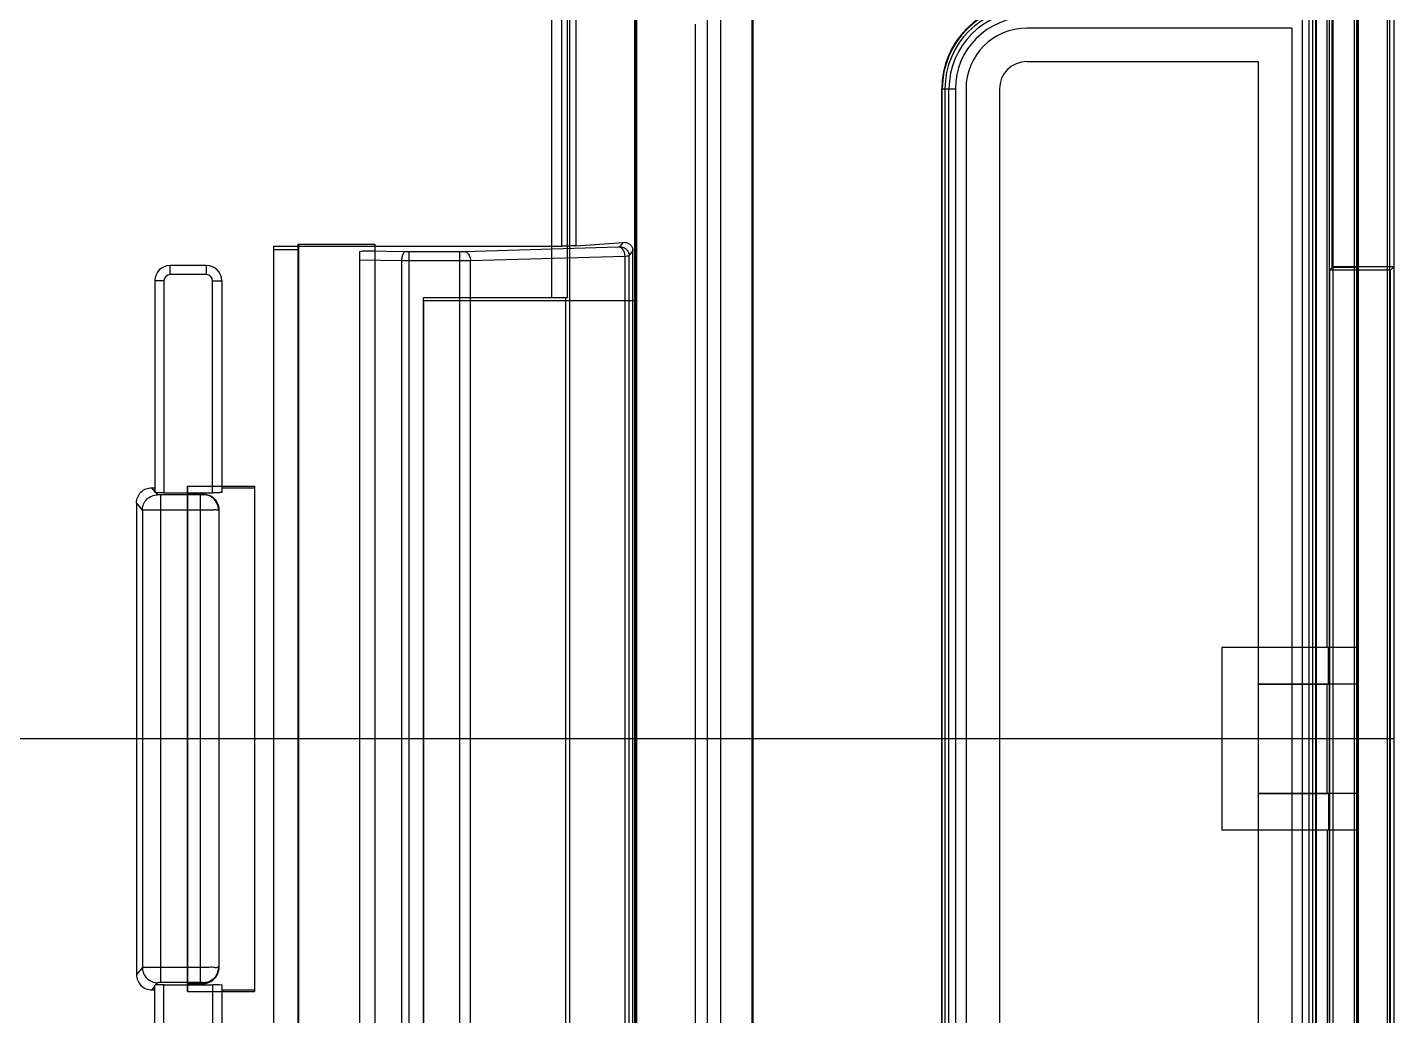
# Model space of a CAD drawing. Extents: x 114 to 332, y 121 to 329.
# Drawn here: x 171.28 to 216.17, y 151.55 to 184.03 of the extents above; entities that cross this region are included whole.
import ezdxf

# ---------------------------------------------------------------- set-up
doc = ezdxf.new("R2010")
doc.units = 0
doc.layers.get('0').update_dxf_attribs({"linetype": 'CONTINUOUS'})
doc.layers.add('08-17-1_DXF_CONTINUOUS_LIN', color=7, linetype='CONTINUOUS')

msp = doc.modelspace()

# ---------------------------------------------------------------- linework, layer by layer
at = {"color": 6, "linetype": 'CONTINUOUS'}
for p, q in [((215.969, 130.819), (215.969, 190.484)), ((216.03, 190.528), (216.03, 130.775)), ((216.17, 190.627), (216.17, 176.156)), ((214.97, 176.137), (214.97, 189.879)), ((214.87, 189.808), (214.87, 176.156)), ((214.951, 189.76), (214.951, 131.543)), ((215.012, 131.499), (215.012, 189.804)), ((191.224, 189.131), (191.224, 132.172)), ((191.261, 132.172), (191.261, 189.131)), ((191.295, 132.103), (191.295, 189.2)), ((213.986, 163.651), (213.986, 189.073)), ((214.047, 189.116), (214.047, 132.186)), ((214.15, 176.137), (214.15, 189.19)), ((214.169, 176.156), (214.169, 189.203)), ((189.094, 188.543), (189.094, 132.76)), ((189.029, 175.151), (189.029, 186.675)), ((188.835, 185.933), (188.835, 176.838)), ((189.298, 185.933), (189.298, 176.848)), ((188.518, 175.151), (188.518, 185.831)), ((195.085, 185.391), (195.085, 135.912)), ((195.12, 185.414), (195.12, 135.889)), ((194.067, 136.598), (194.067, 184.705)), ((213.381, 184.563), (213.381, 136.74)), ((213.511, 136.61), (213.511, 184.693)), ((213.601, 184.783), (213.601, 136.52)), ((213.62, 184.801), (213.62, 136.501)), ((193.22, 184.129), (193.22, 137.174)), ((193.62, 184.401), (193.62, 136.901)), ((213.171, 136.95), (213.171, 184.352)), ((212.82, 184.001), (204.12, 184.001)), ((212.82, 184.001), (212.82, 137.301)), ((204.12, 182.901), (211.72, 182.901)), ((211.72, 182.901), (211.72, 138.401)), ((201.32, 182.001), (201.769, 182.001)), ((201.32, 139.301), (201.32, 182.001)), ((201.338, 139.301), (201.338, 182.001)), ((201.428, 182.001), (201.428, 139.301)), ((201.558, 139.301), (201.558, 182.001)), ((201.769, 182.001), (201.769, 139.301)), ((202.12, 182.001), (202.12, 139.301)), ((203.22, 182.001), (203.22, 139.301)), ((180.17, 176.901), (180.17, 144.401)), ((180.17, 176.901), (182.693, 176.901)), ((182.693, 176.901), (182.693, 144.401)), ((189.298, 176.848), (190.858, 176.962)), ((190.755, 176.817), (190.858, 176.962)), ((179.37, 176.838), (179.37, 144.465)), ((179.37, 176.838), (188.835, 176.838)), ((180.17, 176.718), (179.37, 176.718)), ((182.193, 176.659), (182.193, 144.644)), ((182.427, 176.685), (182.693, 176.685)), ((182.427, 176.685), (183.728, 176.661)), ((183.831, 176.66), (185.487, 176.66)), ((183.831, 144.643), (183.831, 176.66)), ((185.487, 144.643), (185.487, 176.66)), ((185.628, 176.662), (190.695, 176.813)), ((185.839, 176.362), (190.906, 176.513)), ((190.906, 176.513), (190.906, 144.79)), ((191.055, 176.517), (191.174, 176.686)), ((191.055, 144.786), (191.055, 176.517)), ((191.174, 144.617), (191.174, 176.686)), ((175.97, 175.901), (175.97, 176.201)), ((177.17, 176.201), (175.97, 176.201)), ((177.17, 175.901), (177.17, 176.201)), ((182.193, 176.386), (183.574, 176.361)), ((183.574, 176.361), (183.574, 144.942)), ((183.831, 176.36), (185.487, 176.36)), ((185.839, 144.941), (185.839, 176.362)), ((214.169, 176.156), (214.065, 176.051)), ((216.065, 176.051), (214.065, 176.051)), ((214.065, 176.051), (214.065, 145.251)), ((214.97, 176.137), (214.15, 176.137)), ((216.17, 176.156), (214.169, 176.156)), ((216.17, 176.156), (216.065, 176.051)), ((216.065, 145.251), (216.065, 176.051)), ((175.47, 175.701), (175.47, 168.742)), ((175.77, 175.701), (175.47, 175.701)), ((175.77, 175.701), (175.77, 168.735)), ((177.17, 175.901), (175.97, 175.901)), ((177.37, 168.735), (177.37, 175.701)), ((177.37, 175.701), (177.67, 175.701)), ((177.67, 175.701), (177.67, 168.742)), ((184.293, 175.151), (189.029, 175.151)), ((184.293, 146.151), (184.293, 175.151)), ((188.965, 175.151), (188.965, 146.151)), ((175.369, 168.9), (175.47, 168.9)), ((175.47, 168.777), (175.369, 168.9)), ((176.543, 168.951), (178.743, 168.951)), ((176.543, 152.351), (176.543, 168.951)), ((177.67, 168.9), (178.743, 168.9)), ((178.743, 168.951), (178.743, 152.351)), ((174.87, 168.4), (174.87, 152.903)), ((175.061, 168.166), (174.87, 168.4)), ((175.501, 168.739), (175.561, 168.666)), ((176.97, 168.663), (175.661, 168.663)), ((175.661, 168.663), (175.661, 152.639)), ((175.77, 168.735), (177.37, 168.735)), ((176.543, 168.691), (177.07, 168.691)), ((176.97, 152.639), (176.97, 168.663)), ((177.07, 168.691), (177.07, 168.666)), ((175.061, 168.166), (175.061, 153.137)), ((176.97, 168.164), (175.661, 168.164)), ((177.57, 168.191), (177.57, 153.112)), ((214.033, 163.651), (210.52, 163.651)), ((210.52, 163.651), (210.52, 157.651)), ((214.033, 162.451), (214.033, 163.651)), ((211.72, 162.451), (214.033, 162.451)), ((213.986, 158.851), (213.986, 162.451)), ((211.72, 158.851), (214.033, 158.851)), ((214.033, 158.851), (214.033, 157.651)), ((214.033, 157.651), (210.52, 157.651)), ((213.986, 157.651), (213.986, 132.23)), ((175.061, 153.137), (174.87, 152.903)), ((176.97, 153.139), (175.661, 153.139)), ((175.501, 152.564), (175.561, 152.637)), ((176.97, 152.639), (175.661, 152.639)), ((177.07, 152.612), (177.07, 152.637)), ((175.47, 152.525), (175.369, 152.403)), ((175.369, 152.403), (175.47, 152.403)), ((175.47, 145.601), (175.47, 152.561)), ((175.77, 152.568), (177.37, 152.568)), ((175.77, 145.601), (175.77, 152.568)), ((176.543, 152.612), (177.07, 152.612)), ((176.543, 152.351), (178.743, 152.351)), ((177.37, 152.568), (177.37, 145.601)), ((177.67, 152.56), (177.67, 145.601)), ((177.67, 152.403), (178.743, 152.403))]:
    msp.add_line(p, q, dxfattribs=at)
for points in [[(177.57, 168.166), (177.543, 168.328), (177.464, 168.473)], [(177.464, 152.83), (177.543, 152.975), (177.57, 153.137)]]:
    msp.add_lwpolyline(points, dxfattribs=at)
for centre, radius, start, end in [((165.22, 191.639), 7.987, 198.9651, 341.0349), ((204.12, 182.001), 2.8, 90, 180), ((204.12, 182.001), 2.781, 90, 180), ((204.12, 182.001), 2.692, 90, 180), ((204.12, 182.001), 2.561, 90, 180), ((204.12, 182.001), 2.351, 90, 180), ((204.12, 182.001), 2, 90, 180), ((204.12, 182.001), 0.9, 90, 180), ((175.97, 175.701), 0.5, 90, 180), ((177.17, 175.701), 0.5, 0, 90), ((175.97, 175.701), 0.2, 90, 180), ((177.17, 175.701), 0.2, 0, 90)]:
    msp.add_arc(centre, radius, start, end, dxfattribs=at)
for points, knots in [([(190.858, 176.962), (190.874, 176.963), (190.906, 176.963), (190.951, 176.957), (190.993, 176.945), (191.031, 176.927), (191.067, 176.905), (191.099, 176.876), (191.128, 176.841), (191.152, 176.798), (191.17, 176.746), (191.174, 176.706), (191.174, 176.686)], [0, 0, 0, 0, 0.0489448, 0.0944334, 0.1374483, 0.1789669, 0.2201102, 0.2624915, 0.3073449, 0.3556823, 0.4102624, 0.4728289, 0.4728289, 0.4728289, 0.4728289]), ([(182.193, 176.659), (182.23, 176.667), (182.308, 176.68), (182.386, 176.685), (182.427, 176.685)], [0, 0, 0, 0, 0.113405, 0.2364841, 0.2364841, 0.2364841, 0.2364841]), ([(183.728, 176.661), (183.699, 176.66), (183.635, 176.614), (183.588, 176.502), (183.575, 176.411), (183.574, 176.361)], [0, 0, 0, 0, 0.0872158, 0.2102748, 0.3596451, 0.3596451, 0.3596451, 0.3596451]), ([(183.728, 176.661), (183.745, 176.661), (183.779, 176.66), (183.814, 176.66), (183.831, 176.66)], [0, 0, 0, 0, 0.0501477, 0.1029037, 0.1029037, 0.1029037, 0.1029037]), ([(185.487, 176.66), (185.504, 176.66), (185.537, 176.66), (185.584, 176.661), (185.614, 176.662), (185.628, 176.662)], [0, 0, 0, 0, 0.0506648, 0.0990283, 0.1406702, 0.1406702, 0.1406702, 0.1406702]), ([(185.628, 176.662), (185.665, 176.661), (185.747, 176.624), (185.82, 176.508), (185.838, 176.412), (185.839, 176.362)], [0, 0, 0, 0, 0.1124598, 0.2463156, 0.3973829, 0.3973829, 0.3973829, 0.3973829]), ([(189.298, 176.848), (189.262, 176.845), (189.172, 176.842), (189.017, 176.839), (188.899, 176.838), (188.835, 176.838)], [0, 0, 0, 0, 0.1083448, 0.270913, 0.4628274, 0.4628274, 0.4628274, 0.4628274]), ([(190.695, 176.813), (190.706, 176.813), (190.724, 176.817), (190.749, 176.809), (190.755, 176.817)], [0, 0, 0, 0, 0.03109475, 0.05947634, 0.05947634, 0.05947634, 0.05947634]), ([(190.695, 176.813), (190.733, 176.812), (190.814, 176.775), (190.887, 176.659), (190.906, 176.563), (190.906, 176.513)], [0, 0, 0, 0, 0.1124586, 0.2463143, 0.397383, 0.397383, 0.397383, 0.397383]), ([(190.755, 176.817), (190.806, 176.817), (190.912, 176.789), (191.026, 176.674), (191.055, 176.569), (191.055, 176.517)], [0, 0, 0, 0, 0.1552162, 0.3104424, 0.4656286, 0.4656286, 0.4656286, 0.4656286]), ([(190.906, 176.513), (190.932, 176.513), (190.976, 176.512), (191.024, 176.518), (191.049, 176.514), (191.055, 176.517)], [0, 0, 0, 0, 0.0780664, 0.1290466, 0.1483368, 0.1483368, 0.1483368, 0.1483368]), ([(183.574, 176.361), (183.615, 176.361), (183.701, 176.36), (183.787, 176.36), (183.831, 176.36)], [0, 0, 0, 0, 0.1244703, 0.2572497, 0.2572497, 0.2572497, 0.2572497]), ([(185.487, 176.36), (185.53, 176.36), (185.612, 176.36), (185.73, 176.361), (185.804, 176.362), (185.839, 176.362)], [0, 0, 0, 0, 0.1273443, 0.2478899, 0.3516443, 0.3516443, 0.3516443, 0.3516443]), ([(174.87, 168.4), (174.87, 168.465), (174.896, 168.596), (175.007, 168.762), (175.173, 168.874), (175.304, 168.9), (175.369, 168.9)], [0, 0, 0, 0, 0.1951368, 0.3894636, 0.5851391, 0.7801896, 0.7801896, 0.7801896, 0.7801896]), ([(175.061, 168.166), (175.061, 168.231), (175.087, 168.362), (175.198, 168.528), (175.364, 168.64), (175.496, 168.666), (175.561, 168.666)], [0, 0, 0, 0, 0.19499, 0.3900114, 0.5850402, 0.7800482, 0.7800482, 0.7800482, 0.7800482]), ([(175.77, 168.735), (175.733, 168.735), (175.666, 168.735), (175.576, 168.737), (175.523, 168.738), (175.501, 168.739)], [0, 0, 0, 0, 0.1082903, 0.2032532, 0.2688028, 0.2688028, 0.2688028, 0.2688028]), ([(175.661, 168.663), (175.648, 168.663), (175.624, 168.662), (175.593, 168.667), (175.567, 168.658), (175.561, 168.666)], [0, 0, 0, 0, 0.0378016, 0.0699977, 0.100033, 0.100033, 0.100033, 0.100033]), ([(177.07, 168.666), (177.07, 168.656), (177.034, 168.668), (177.008, 168.662), (176.982, 168.663), (176.97, 168.663)], [0, 0, 0, 0, 0.0293447, 0.0617878, 0.1000564, 0.1000564, 0.1000564, 0.1000564]), ([(177.07, 168.691), (177.135, 168.691), (177.266, 168.665), (177.432, 168.553), (177.544, 168.387), (177.57, 168.256), (177.57, 168.191)], [0, 0, 0, 0, 0.1950758, 0.3908275, 0.5852562, 0.7804791, 0.7804791, 0.7804791, 0.7804791]), ([(177.57, 168.166), (177.57, 168.231), (177.544, 168.362), (177.432, 168.529), (177.266, 168.64), (177.135, 168.666), (177.07, 168.666)], [0, 0, 0, 0, 0.1950354, 0.3900856, 0.5851571, 0.7802434, 0.7802434, 0.7802434, 0.7802434]), ([(177.67, 168.742), (177.67, 168.735), (177.622, 168.746), (177.576, 168.732), (177.476, 168.737), (177.408, 168.735), (177.37, 168.735)], [0, 0, 0, 0, 0.022855, 0.0885463, 0.1863833, 0.3002326, 0.3002326, 0.3002326, 0.3002326]), ([(175.661, 168.164), (175.585, 168.164), (175.445, 168.164), (175.261, 168.162), (175.138, 168.168), (175.077, 168.163), (175.061, 168.166)], [0, 0, 0, 0, 0.2268273, 0.4199815, 0.5507989, 0.5998906, 0.5998906, 0.5998906, 0.5998906]), ([(177.57, 168.166), (177.569, 168.151), (177.475, 168.185), (177.384, 168.153), (177.183, 168.168), (177.046, 168.164), (176.97, 168.164)], [0, 0, 0, 0, 0.0456838, 0.1757492, 0.3703854, 0.6000129, 0.6000129, 0.6000129, 0.6000129]), ([(175.661, 153.139), (175.585, 153.139), (175.445, 153.138), (175.261, 153.141), (175.138, 153.135), (175.077, 153.14), (175.061, 153.137)], [0, 0, 0, 0, 0.2268273, 0.4199815, 0.5507989, 0.5998906, 0.5998906, 0.5998906, 0.5998906]), ([(175.061, 153.137), (175.061, 153.072), (175.087, 152.94), (175.198, 152.774), (175.364, 152.663), (175.496, 152.637), (175.561, 152.637)], [0, 0, 0, 0, 0.19499, 0.3900114, 0.5850402, 0.7800482, 0.7800482, 0.7800482, 0.7800482]), ([(177.57, 153.137), (177.569, 153.152), (177.475, 153.118), (177.384, 153.15), (177.183, 153.135), (177.046, 153.139), (176.97, 153.139)], [0, 0, 0, 0, 0.0456838, 0.1757492, 0.3703854, 0.6000129, 0.6000129, 0.6000129, 0.6000129]), ([(177.57, 153.137), (177.57, 153.072), (177.544, 152.94), (177.432, 152.774), (177.266, 152.663), (177.135, 152.637), (177.07, 152.637)], [0, 0, 0, 0, 0.1950354, 0.3900856, 0.5851571, 0.7802434, 0.7802434, 0.7802434, 0.7802434]), ([(177.07, 152.612), (177.135, 152.612), (177.266, 152.638), (177.432, 152.75), (177.544, 152.916), (177.57, 153.047), (177.57, 153.112)], [0, 0, 0, 0, 0.1950758, 0.3908275, 0.5852562, 0.7804791, 0.7804791, 0.7804791, 0.7804791]), ([(174.87, 152.903), (174.87, 152.838), (174.896, 152.707), (175.007, 152.54), (175.173, 152.429), (175.304, 152.403), (175.369, 152.403)], [0, 0, 0, 0, 0.1951368, 0.3894636, 0.5851391, 0.7801896, 0.7801896, 0.7801896, 0.7801896]), ([(175.661, 152.639), (175.648, 152.639), (175.624, 152.64), (175.593, 152.636), (175.567, 152.645), (175.561, 152.637)], [0, 0, 0, 0, 0.0378016, 0.0699977, 0.100033, 0.100033, 0.100033, 0.100033]), ([(177.07, 152.637), (177.07, 152.647), (177.034, 152.634), (177.008, 152.641), (176.982, 152.639), (176.97, 152.639)], [0, 0, 0, 0, 0.0293447, 0.0617878, 0.1000564, 0.1000564, 0.1000564, 0.1000564]), ([(175.77, 152.568), (175.733, 152.568), (175.666, 152.568), (175.576, 152.566), (175.523, 152.565), (175.501, 152.564)], [0, 0, 0, 0, 0.1082903, 0.2032532, 0.2688028, 0.2688028, 0.2688028, 0.2688028]), ([(177.67, 152.56), (177.67, 152.568), (177.622, 152.556), (177.576, 152.571), (177.476, 152.566), (177.408, 152.568), (177.37, 152.568)], [0, 0, 0, 0, 0.022855, 0.0885463, 0.1863833, 0.3002326, 0.3002326, 0.3002326, 0.3002326])]:
    msp.add_open_spline(points, degree=3, knots=knots, dxfattribs=at)
for points in [[(175.501, 168.739), (175.493, 168.74), (175.478, 168.732), (175.478, 168.74)], [(175.501, 152.564), (175.493, 152.563), (175.478, 152.57), (175.478, 152.563)]]:
    msp.add_open_spline(points, degree=3, dxfattribs=at)
at = {"layer": '08-17-1_DXF_CONTINUOUS_LIN', "color": 7, "linetype": 'CONTINUOUS'}
for p, q in [((216.17, 190.627), (216.17, 130.676)), ((191.295, 190.042), (191.295, 131.261)), ((214.97, 189.879), (214.97, 131.424)), ((214.87, 189.808), (214.87, 131.495)), ((214.17, 189.204), (214.17, 132.099)), ((193.62, 184.401), (193.62, 136.901)), ((212.82, 184.001), (204.12, 184.001)), ((212.82, 184.001), (212.82, 137.301)), ((202.12, 182.001), (202.12, 139.301)), ((180.193, 176.901), (180.193, 144.401)), ((180.193, 176.901), (182.693, 176.901)), ((182.693, 176.901), (182.693, 144.401)), ((184.293, 175.051), (191.295, 175.051)), ((184.293, 175.051), (184.293, 146.251)), ((176.543, 168.951), (178.743, 168.951)), ((176.543, 168.951), (176.543, 152.351)), ((178.743, 168.951), (178.743, 152.351)), ((214.97, 163.651), (210.52, 163.651)), ((210.52, 163.651), (210.52, 157.651)), ((214.97, 162.451), (211.72, 162.451)), ((211.72, 162.451), (211.72, 158.851)), ((216.17, 160.651), (114.27, 160.651)), ((214.97, 158.851), (211.72, 158.851)), ((214.97, 157.651), (210.52, 157.651)), ((176.543, 152.351), (178.743, 152.351))]:
    msp.add_line(p, q, dxfattribs=at)
msp.add_arc((204.12, 182.001), 2, 90, 180, dxfattribs=at)

doc.saveas('drawing.dxf')
